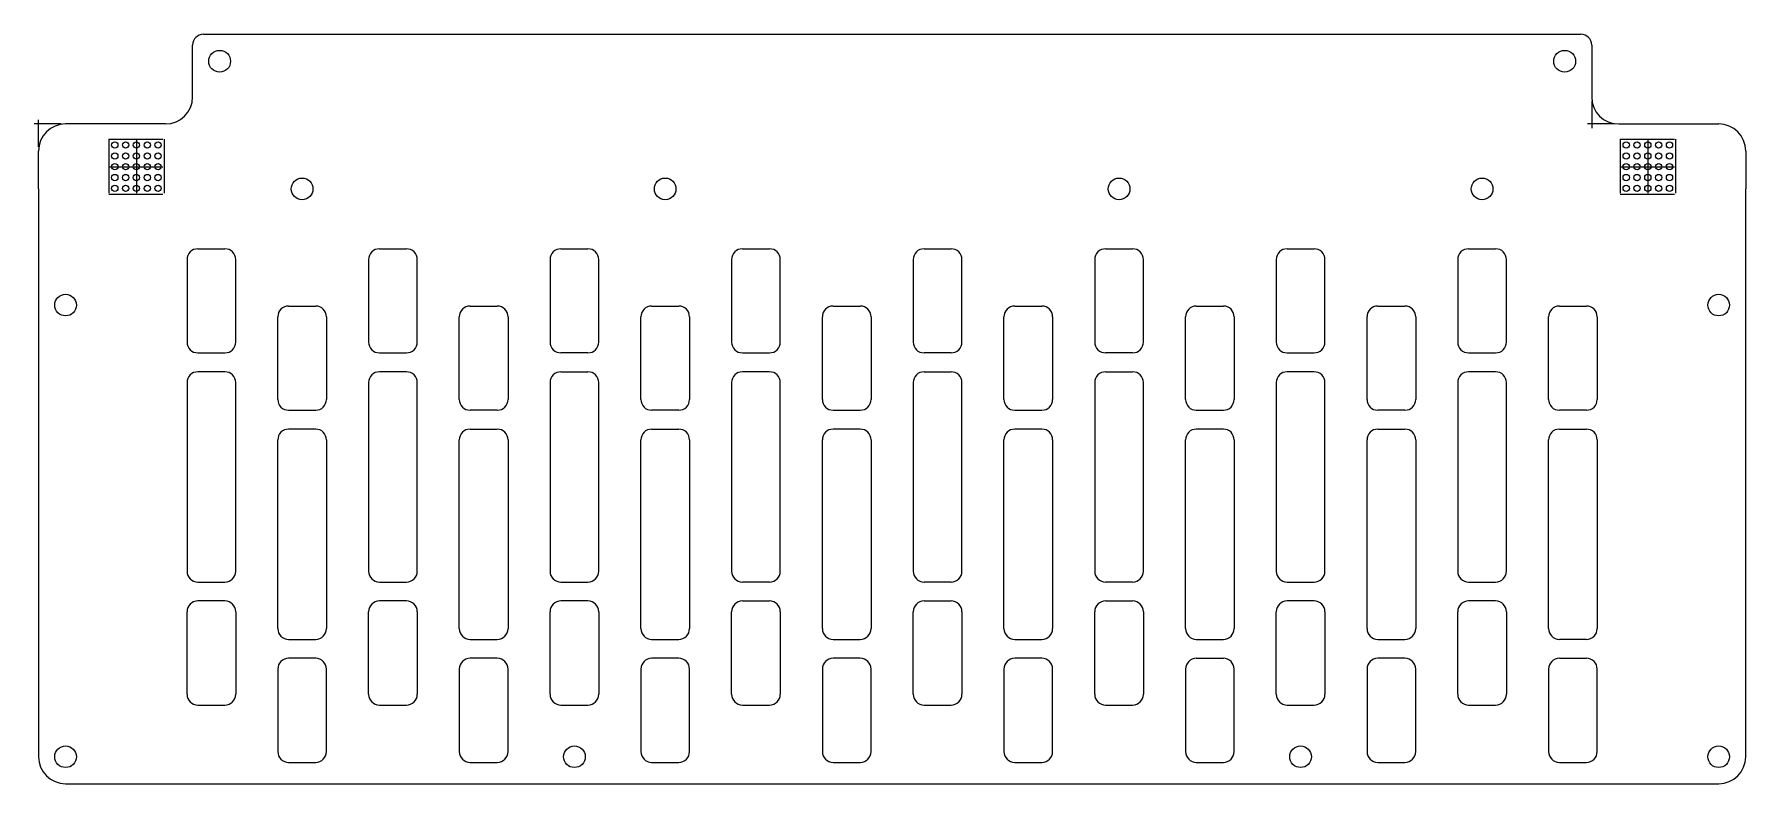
# Model space of a CAD drawing. Header units: inches. Extents: x -7.9 to 7.9, y -2.9 to 4.1.
import ezdxf

# ---------------------------------------------------------------- set-up
doc = ezdxf.new("R2010")
doc.units = ezdxf.units.IN
doc.header["$MEASUREMENT"] = 0
doc.linetypes.add('CENTERX2', pattern=[0.8, 0.5, -0.1, 0.1, -0.1])

msp = doc.modelspace()

# ---------------------------------------------------------------- linework, layer by layer
at = {"color": 7, "linetype": 'Continuous'}
for p, q in [((-6.367, 4.055), (6.367, 4.055)), ((-6.467, 3.475), (-6.467, 3.955)), ((6.467, 3.955), (6.467, 3.475)), ((6.467, 3.436), (6.467, 3.186)), ((-7.681, 3.225), (-7.931, 3.225)), ((-7.891, 3.014), (-7.891, 3.264)), ((-6.717, 3.225), (-7.641, 3.225)), ((6.678, 3.225), (6.428, 3.225)), ((6.717, 3.225), (7.641, 3.225)), ((-7.891, 2.625), (-7.891, 2.975)), ((7.891, 2.975), (7.891, 2.625)), ((-7.891, 2.625), (-7.891, -2.625)), ((7.891, -2.625), (7.891, 2.625)), ((-6.418, 2.071), (-6.168, 2.071)), ((-4.74, 2.071), (-4.49, 2.071)), ((-3.062, 2.071), (-2.812, 2.071)), ((-1.384, 2.071), (-1.134, 2.071)), ((0.295, 2.071), (0.545, 2.071)), ((1.973, 2.071), (2.223, 2.071)), ((3.651, 2.071), (3.901, 2.071)), ((5.329, 2.071), (5.579, 2.071)), ((-6.518, 1.971), (-6.518, 1.209)), ((-6.068, 1.209), (-6.068, 1.971)), ((-4.84, 1.971), (-4.84, 1.209)), ((-4.39, 1.209), (-4.39, 1.971)), ((-3.162, 1.971), (-3.162, 1.209)), ((-2.712, 1.209), (-2.712, 1.971)), ((-1.484, 1.971), (-1.484, 1.209)), ((-1.034, 1.209), (-1.034, 1.971)), ((0.195, 1.971), (0.195, 1.209)), ((0.645, 1.209), (0.645, 1.971)), ((1.873, 1.971), (1.873, 1.209)), ((2.323, 1.209), (2.323, 1.971)), ((3.551, 1.971), (3.551, 1.209)), ((4.001, 1.209), (4.001, 1.971)), ((5.229, 1.971), (5.229, 1.209)), ((5.679, 1.209), (5.679, 1.971)), ((-5.679, 0.679), (-5.679, 1.442)), ((-5.579, 1.542), (-5.329, 1.542)), ((-5.229, 1.442), (-5.229, 0.679)), ((-4.001, 0.679), (-4.001, 1.442)), ((-3.901, 1.542), (-3.651, 1.542)), ((-3.551, 1.442), (-3.551, 0.679)), ((-2.323, 0.679), (-2.323, 1.442)), ((-2.223, 1.542), (-1.973, 1.542)), ((-1.873, 1.442), (-1.873, 0.679)), ((-0.645, 0.679), (-0.645, 1.442)), ((-0.545, 1.542), (-0.295, 1.542)), ((-0.195, 1.442), (-0.195, 0.679)), ((1.034, 0.679), (1.034, 1.442)), ((1.134, 1.542), (1.384, 1.542)), ((1.484, 1.442), (1.484, 0.679)), ((2.712, 0.679), (2.712, 1.442)), ((2.812, 1.542), (3.062, 1.542)), ((3.162, 1.442), (3.162, 0.679)), ((4.39, 0.679), (4.39, 1.442)), ((4.49, 1.542), (4.74, 1.542)), ((4.84, 1.442), (4.84, 0.679)), ((6.068, 0.679), (6.068, 1.442)), ((6.168, 1.542), (6.418, 1.542)), ((6.518, 1.442), (6.518, 0.679)), ((-6.418, 1.109), (-6.168, 1.109)), ((-4.74, 1.109), (-4.49, 1.109)), ((-2.812, 1.109), (-3.062, 1.109)), ((-1.384, 1.109), (-1.134, 1.109)), ((0.545, 1.109), (0.295, 1.109)), ((2.223, 1.109), (1.973, 1.109)), ((3.651, 1.109), (3.901, 1.109)), ((5.329, 1.109), (5.579, 1.109)), ((-6.518, 0.834), (-6.518, -0.91)), ((-6.168, 0.934), (-6.418, 0.934)), ((-6.068, -0.91), (-6.068, 0.834)), ((-4.84, 0.834), (-4.84, -0.91)), ((-4.49, 0.934), (-4.74, 0.934)), ((-4.39, -0.91), (-4.39, 0.834)), ((-3.162, 0.834), (-3.162, -0.91)), ((-3.062, 0.934), (-2.812, 0.934)), ((-2.712, -0.91), (-2.712, 0.834)), ((-1.484, 0.834), (-1.484, -0.91)), ((-1.134, 0.934), (-1.384, 0.934)), ((-1.034, -0.91), (-1.034, 0.834)), ((0.195, 0.834), (0.195, -0.91)), ((0.295, 0.934), (0.545, 0.934)), ((0.645, -0.91), (0.645, 0.834)), ((1.873, 0.834), (1.873, -0.91)), ((1.973, 0.934), (2.223, 0.934)), ((2.323, -0.91), (2.323, 0.834)), ((3.551, 0.834), (3.551, -0.91)), ((3.901, 0.934), (3.651, 0.934)), ((4.001, -0.91), (4.001, 0.834)), ((5.229, 0.834), (5.229, -0.91)), ((5.579, 0.934), (5.329, 0.934)), ((5.679, -0.91), (5.679, 0.834)), ((-5.579, 0.579), (-5.329, 0.579)), ((-3.651, 0.579), (-3.901, 0.579)), ((-1.973, 0.579), (-2.223, 0.579)), ((-0.545, 0.579), (-0.295, 0.579)), ((1.134, 0.579), (1.384, 0.579)), ((2.812, 0.579), (3.062, 0.579)), ((4.74, 0.579), (4.49, 0.579)), ((6.418, 0.579), (6.168, 0.579)), ((-5.329, 0.404), (-5.579, 0.404)), ((-3.901, 0.404), (-3.651, 0.404)), ((-2.223, 0.404), (-1.973, 0.404)), ((-0.295, 0.404), (-0.545, 0.404)), ((1.384, 0.404), (1.134, 0.404)), ((3.062, 0.404), (2.812, 0.404)), ((4.49, 0.404), (4.74, 0.404)), ((6.168, 0.404), (6.418, 0.404)), ((-5.679, -1.44), (-5.679, 0.304)), ((-5.229, 0.304), (-5.229, -1.44)), ((-4.001, -1.44), (-4.001, 0.304)), ((-3.551, 0.304), (-3.551, -1.44)), ((-2.323, -1.44), (-2.323, 0.304)), ((-1.873, 0.304), (-1.873, -1.44)), ((-0.645, -1.44), (-0.645, 0.304)), ((-0.195, 0.304), (-0.195, -1.44)), ((1.034, -1.44), (1.034, 0.304)), ((1.484, 0.304), (1.484, -1.44)), ((2.712, -1.44), (2.712, 0.304)), ((3.162, 0.304), (3.162, -1.44)), ((4.39, -1.44), (4.39, 0.304)), ((4.84, 0.304), (4.84, -1.44)), ((6.068, -1.44), (6.068, 0.304)), ((6.518, 0.304), (6.518, -1.44)), ((-6.418, -1.01), (-6.168, -1.01)), ((-4.74, -1.01), (-4.49, -1.01)), ((-3.062, -1.01), (-2.812, -1.01)), ((-1.134, -1.01), (-1.384, -1.01)), ((0.545, -1.01), (0.295, -1.01)), ((2.223, -1.01), (1.973, -1.01)), ((3.651, -1.01), (3.901, -1.01)), ((5.329, -1.01), (5.579, -1.01)), ((-6.168, -1.185), (-6.418, -1.185)), ((-4.49, -1.185), (-4.74, -1.185)), ((-2.812, -1.185), (-3.062, -1.185)), ((-1.384, -1.185), (-1.134, -1.185)), ((0.295, -1.185), (0.545, -1.185)), ((1.973, -1.185), (2.223, -1.185)), ((3.901, -1.185), (3.651, -1.185)), ((5.579, -1.185), (5.329, -1.185)), ((-6.518, -2.047), (-6.518, -1.285)), ((-6.068, -1.285), (-6.068, -2.047)), ((-4.84, -2.047), (-4.84, -1.285)), ((-4.39, -1.285), (-4.39, -2.047)), ((-3.162, -2.047), (-3.162, -1.285)), ((-2.712, -1.285), (-2.712, -2.047)), ((-1.484, -2.047), (-1.484, -1.285)), ((-1.034, -1.285), (-1.034, -2.047)), ((0.195, -2.047), (0.195, -1.285)), ((0.645, -1.285), (0.645, -2.047)), ((1.873, -2.047), (1.873, -1.285)), ((2.323, -1.285), (2.323, -2.047)), ((3.551, -2.047), (3.551, -1.285)), ((4.001, -1.285), (4.001, -2.047)), ((5.229, -2.047), (5.229, -1.285)), ((5.679, -1.285), (5.679, -2.047)), ((-5.579, -1.54), (-5.329, -1.54)), ((-3.901, -1.54), (-3.651, -1.54)), ((-2.223, -1.54), (-1.973, -1.54)), ((-0.545, -1.54), (-0.295, -1.54)), ((1.134, -1.54), (1.384, -1.54)), ((2.812, -1.54), (3.062, -1.54)), ((4.49, -1.54), (4.74, -1.54)), ((6.418, -1.54), (6.168, -1.54)), ((-5.329, -1.715), (-5.579, -1.715)), ((-3.651, -1.715), (-3.901, -1.715)), ((-1.973, -1.715), (-2.223, -1.715)), ((-0.295, -1.715), (-0.545, -1.715)), ((1.384, -1.715), (1.134, -1.715)), ((2.812, -1.715), (3.062, -1.715)), ((4.74, -1.715), (4.49, -1.715)), ((6.168, -1.715), (6.418, -1.715)), ((-5.679, -1.815), (-5.679, -2.577)), ((-5.229, -2.577), (-5.229, -1.815)), ((-4.001, -1.815), (-4.001, -2.577)), ((-3.551, -2.577), (-3.551, -1.815)), ((-2.323, -1.815), (-2.323, -2.577)), ((-1.873, -2.577), (-1.873, -1.815)), ((-0.645, -1.815), (-0.645, -2.577)), ((-0.195, -2.577), (-0.195, -1.815)), ((1.034, -1.815), (1.034, -2.577)), ((1.484, -2.577), (1.484, -1.815)), ((2.712, -1.815), (2.712, -2.577)), ((3.162, -2.577), (3.162, -1.815)), ((4.39, -1.815), (4.39, -2.577)), ((4.84, -2.577), (4.84, -1.815)), ((6.068, -1.815), (6.068, -2.577)), ((6.518, -2.577), (6.518, -1.815)), ((-6.418, -2.147), (-6.168, -2.147)), ((-4.74, -2.147), (-4.49, -2.147)), ((-3.062, -2.147), (-2.812, -2.147)), ((-1.384, -2.147), (-1.134, -2.147)), ((0.295, -2.147), (0.545, -2.147)), ((1.973, -2.147), (2.223, -2.147)), ((3.651, -2.147), (3.901, -2.147)), ((5.329, -2.147), (5.579, -2.147)), ((-5.579, -2.677), (-5.329, -2.677)), ((-3.901, -2.677), (-3.651, -2.677)), ((-2.223, -2.677), (-1.973, -2.677)), ((-0.545, -2.677), (-0.295, -2.677)), ((1.134, -2.677), (1.384, -2.677)), ((2.812, -2.677), (3.062, -2.677)), ((4.49, -2.677), (4.74, -2.677)), ((6.168, -2.677), (6.418, -2.677)), ((-7.641, -2.875), (7.641, -2.875))]:
    msp.add_line(p, q, dxfattribs=at)
at = {"color": 7, "linetype": 'CENTERX2'}
for p, q in [((-7.241, 3.085), (-6.731, 3.085)), ((-7.241, 3.085), (-7.241, 2.575)), ((-6.986, 3.085), (-6.986, 2.575)), ((-6.731, 3.085), (-6.731, 2.575)), ((6.731, 3.085), (7.241, 3.085)), ((6.731, 3.085), (6.731, 2.575)), ((6.986, 3.085), (6.986, 2.575)), ((7.241, 3.085), (7.241, 2.575)), ((-7.241, 2.83), (-6.731, 2.83)), ((6.731, 2.83), (7.241, 2.83)), ((-7.241, 2.575), (-6.731, 2.575)), ((6.731, 2.575), (7.241, 2.575))]:
    msp.add_line(p, q, dxfattribs=at)
at = {"color": 7, "linetype": 'Continuous'}
for centre, radius in [((-6.217, 3.805), 0.101), ((6.217, 3.805), 0.101), ((-7.186, 3.03), 0.029), ((-7.086, 3.03), 0.029), ((-6.986, 3.03), 0.029), ((-6.886, 3.03), 0.029), ((-6.786, 3.03), 0.029), ((6.786, 3.03), 0.029), ((6.886, 3.03), 0.029), ((6.986, 3.03), 0.029), ((7.086, 3.03), 0.029), ((7.186, 3.03), 0.029), ((-7.186, 2.93), 0.029), ((-7.186, 2.83), 0.029), ((-7.086, 2.93), 0.029), ((-7.086, 2.83), 0.029), ((-6.986, 2.93), 0.029), ((-6.986, 2.83), 0.029), ((-6.886, 2.93), 0.029), ((-6.886, 2.83), 0.029), ((-6.786, 2.93), 0.029), ((-6.786, 2.83), 0.029), ((6.786, 2.93), 0.029), ((6.786, 2.83), 0.029), ((6.886, 2.93), 0.029), ((6.886, 2.83), 0.029), ((6.986, 2.93), 0.029), ((6.986, 2.83), 0.029), ((7.086, 2.93), 0.029), ((7.086, 2.83), 0.029), ((7.186, 2.93), 0.029), ((7.186, 2.83), 0.029), ((-7.186, 2.73), 0.029), ((-7.086, 2.73), 0.029), ((-6.986, 2.73), 0.029), ((-6.886, 2.73), 0.029), ((-6.786, 2.73), 0.029), ((-5.454, 2.625), 0.1), ((-2.098, 2.625), 0.1), ((2.098, 2.625), 0.1), ((5.454, 2.625), 0.1), ((6.786, 2.73), 0.029), ((6.886, 2.73), 0.029), ((6.986, 2.73), 0.029), ((7.086, 2.73), 0.029), ((7.186, 2.73), 0.029), ((-7.186, 2.63), 0.029), ((-7.086, 2.63), 0.029), ((-6.986, 2.63), 0.029), ((-6.886, 2.63), 0.029), ((-6.786, 2.63), 0.029), ((6.786, 2.63), 0.029), ((6.886, 2.63), 0.029), ((6.986, 2.63), 0.029), ((7.086, 2.63), 0.029), ((7.186, 2.63), 0.029), ((-7.641, 1.551), 0.1), ((7.641, 1.551), 0.1), ((-7.641, -2.625), 0.1), ((-2.937, -2.625), 0.1), ((3.776, -2.625), 0.1), ((7.641, -2.625), 0.1)]:
    msp.add_circle(centre, radius, dxfattribs=at)
for centre, radius, start, end in [((-6.367, 3.955), 0.1, 90, 180), ((6.367, 3.955), 0.1, 0, 90), ((-6.717, 3.475), 0.25, 270, 0), ((6.717, 3.475), 0.25, 180, 270), ((-7.641, 2.975), 0.25, 90, 180), ((7.641, 2.975), 0.25, 0, 90), ((-6.418, 1.971), 0.1, 90, 180), ((-6.168, 1.971), 0.1, 0, 90), ((-4.74, 1.971), 0.1, 90, 180), ((-4.49, 1.971), 0.1, 0, 90), ((-3.062, 1.971), 0.1, 90, 180), ((-2.812, 1.971), 0.1, 0, 90), ((-1.384, 1.971), 0.1, 90, 180), ((-1.134, 1.971), 0.1, 0, 90), ((0.295, 1.971), 0.1, 90, 180), ((0.545, 1.971), 0.1, 0, 90), ((1.973, 1.971), 0.1, 90, 180), ((2.223, 1.971), 0.1, 0, 90), ((3.651, 1.971), 0.1, 90, 180), ((3.901, 1.971), 0.1, 0, 90), ((5.329, 1.971), 0.1, 90, 180), ((5.579, 1.971), 0.1, 0, 90), ((-5.579, 1.442), 0.1, 90, 180), ((-5.329, 1.442), 0.1, 0, 90), ((-3.901, 1.442), 0.1, 90, 180), ((-3.651, 1.442), 0.1, 0, 90), ((-2.223, 1.442), 0.1, 90, 180), ((-1.973, 1.442), 0.1, 0, 90), ((-0.545, 1.442), 0.1, 90, 180), ((-0.295, 1.442), 0.1, 0, 90), ((1.134, 1.442), 0.1, 90, 180), ((1.384, 1.442), 0.1, 0, 90), ((2.812, 1.442), 0.1, 90, 180), ((3.062, 1.442), 0.1, 0, 90), ((4.49, 1.442), 0.1, 90, 180), ((4.74, 1.442), 0.1, 0, 90), ((6.168, 1.442), 0.1, 90, 180), ((6.418, 1.442), 0.1, 0, 90), ((-6.418, 1.209), 0.1, 180, 270), ((-6.168, 1.209), 0.1, 270, 0), ((-4.74, 1.209), 0.1, 180, 270), ((-4.49, 1.209), 0.1, 270, 0), ((-3.062, 1.209), 0.1, 180, 270), ((-2.812, 1.209), 0.1, 270, 0), ((-1.384, 1.209), 0.1, 180, 270), ((-1.134, 1.209), 0.1, 270, 0), ((0.295, 1.209), 0.1, 180, 270), ((0.545, 1.209), 0.1, 270, 0), ((1.973, 1.209), 0.1, 180, 270), ((2.223, 1.209), 0.1, 270, 0), ((3.651, 1.209), 0.1, 180, 270), ((3.901, 1.209), 0.1, 270, 0), ((5.329, 1.209), 0.1, 180, 270), ((5.579, 1.209), 0.1, 270, 0), ((-6.418, 0.834), 0.1, 90, 180), ((-6.168, 0.834), 0.1, 0, 90), ((-4.74, 0.834), 0.1, 90, 180), ((-4.49, 0.834), 0.1, 0, 90), ((-3.062, 0.834), 0.1, 90, 180), ((-2.812, 0.834), 0.1, 0, 90), ((-1.384, 0.834), 0.1, 90, 180), ((-1.134, 0.834), 0.1, 0, 90), ((0.295, 0.834), 0.1, 90, 180), ((0.545, 0.834), 0.1, 0, 90), ((1.973, 0.834), 0.1, 90, 180), ((2.223, 0.834), 0.1, 0, 90), ((3.651, 0.834), 0.1, 90, 180), ((3.901, 0.834), 0.1, 0, 90), ((5.329, 0.834), 0.1, 90, 180), ((5.579, 0.834), 0.1, 0, 90), ((-5.579, 0.679), 0.1, 180, 270), ((-5.329, 0.679), 0.1, 270, 0), ((-3.901, 0.679), 0.1, 180, 270), ((-3.651, 0.679), 0.1, 270, 0), ((-2.223, 0.679), 0.1, 180, 270), ((-1.973, 0.679), 0.1, 270, 0), ((-0.545, 0.679), 0.1, 180, 270), ((-0.295, 0.679), 0.1, 270, 0), ((1.134, 0.679), 0.1, 180, 270), ((1.384, 0.679), 0.1, 270, 0), ((2.812, 0.679), 0.1, 180, 270), ((3.062, 0.679), 0.1, 270, 0), ((4.49, 0.679), 0.1, 180, 270), ((4.74, 0.679), 0.1, 270, 0), ((6.168, 0.679), 0.1, 180, 270), ((6.418, 0.679), 0.1, 270, 0), ((-5.579, 0.304), 0.1, 90, 180), ((-5.329, 0.304), 0.1, 0, 90), ((-3.901, 0.304), 0.1, 90, 180), ((-3.651, 0.304), 0.1, 0, 90), ((-2.223, 0.304), 0.1, 90, 180), ((-1.973, 0.304), 0.1, 0, 90), ((-0.545, 0.304), 0.1, 90, 180), ((-0.295, 0.304), 0.1, 0, 90), ((1.134, 0.304), 0.1, 90, 180), ((1.384, 0.304), 0.1, 0, 90), ((2.812, 0.304), 0.1, 90, 180), ((3.062, 0.304), 0.1, 0, 90), ((4.49, 0.304), 0.1, 90, 180), ((4.74, 0.304), 0.1, 0, 90), ((6.168, 0.304), 0.1, 90, 180), ((6.418, 0.304), 0.1, 0, 90), ((-6.418, -0.91), 0.1, 180, 270), ((-6.168, -0.91), 0.1, 270, 0), ((-4.74, -0.91), 0.1, 180, 270), ((-4.49, -0.91), 0.1, 270, 0), ((-3.062, -0.91), 0.1, 180, 270), ((-2.812, -0.91), 0.1, 270, 0), ((-1.384, -0.91), 0.1, 180, 270), ((-1.134, -0.91), 0.1, 270, 0), ((0.295, -0.91), 0.1, 180, 270), ((0.545, -0.91), 0.1, 270, 0), ((1.973, -0.91), 0.1, 180, 270), ((2.223, -0.91), 0.1, 270, 0), ((3.651, -0.91), 0.1, 180, 270), ((3.901, -0.91), 0.1, 270, 0), ((5.329, -0.91), 0.1, 180, 270), ((5.579, -0.91), 0.1, 270, 0), ((-6.418, -1.285), 0.1, 90, 180), ((-6.168, -1.285), 0.1, 0, 90), ((-4.74, -1.285), 0.1, 90, 180), ((-4.49, -1.285), 0.1, 0, 90), ((-3.062, -1.285), 0.1, 90, 180), ((-2.812, -1.285), 0.1, 0, 90), ((-1.384, -1.285), 0.1, 90, 180), ((-1.134, -1.285), 0.1, 0, 90), ((0.295, -1.285), 0.1, 90, 180), ((0.545, -1.285), 0.1, 0, 90), ((1.973, -1.285), 0.1, 90, 180), ((2.223, -1.285), 0.1, 0, 90), ((3.651, -1.285), 0.1, 90, 180), ((3.901, -1.285), 0.1, 0, 90), ((5.329, -1.285), 0.1, 90, 180), ((5.579, -1.285), 0.1, 0, 90), ((-5.579, -1.44), 0.1, 180, 270), ((-5.329, -1.44), 0.1, 270, 0), ((-3.901, -1.44), 0.1, 180, 270), ((-3.651, -1.44), 0.1, 270, 0), ((-2.223, -1.44), 0.1, 180, 270), ((-1.973, -1.44), 0.1, 270, 0), ((-0.545, -1.44), 0.1, 180, 270), ((-0.295, -1.44), 0.1, 270, 0), ((1.134, -1.44), 0.1, 180, 270), ((1.384, -1.44), 0.1, 270, 0), ((2.812, -1.44), 0.1, 180, 270), ((3.062, -1.44), 0.1, 270, 0), ((4.49, -1.44), 0.1, 180, 270), ((4.74, -1.44), 0.1, 270, 0), ((6.168, -1.44), 0.1, 180, 270), ((6.418, -1.44), 0.1, 270, 0), ((-5.579, -1.815), 0.1, 90, 180), ((-5.329, -1.815), 0.1, 0, 90), ((-3.901, -1.815), 0.1, 90, 180), ((-3.651, -1.815), 0.1, 0, 90), ((-2.223, -1.815), 0.1, 90, 180), ((-1.973, -1.815), 0.1, 0, 90), ((-0.545, -1.815), 0.1, 90, 180), ((-0.295, -1.815), 0.1, 0, 90), ((1.134, -1.815), 0.1, 90, 180), ((1.384, -1.815), 0.1, 0, 90), ((2.812, -1.815), 0.1, 90, 180), ((3.062, -1.815), 0.1, 0, 90), ((4.49, -1.815), 0.1, 90, 180), ((4.74, -1.815), 0.1, 0, 90), ((6.168, -1.815), 0.1, 90, 180), ((6.418, -1.815), 0.1, 0, 90), ((-6.418, -2.047), 0.1, 180, 270), ((-6.168, -2.047), 0.1, 270, 0), ((-4.74, -2.047), 0.1, 180, 270), ((-4.49, -2.047), 0.1, 270, 0), ((-3.062, -2.047), 0.1, 180, 270), ((-2.812, -2.047), 0.1, 270, 0), ((-1.384, -2.047), 0.1, 180, 270), ((-1.134, -2.047), 0.1, 270, 0), ((0.295, -2.047), 0.1, 180, 270), ((0.545, -2.047), 0.1, 270, 0), ((1.973, -2.047), 0.1, 180, 270), ((2.223, -2.047), 0.1, 270, 0), ((3.651, -2.047), 0.1, 180, 270), ((3.901, -2.047), 0.1, 270, 0), ((5.329, -2.047), 0.1, 180, 270), ((5.579, -2.047), 0.1, 270, 0), ((-7.641, -2.625), 0.25, 180, 270), ((-5.579, -2.577), 0.1, 180, 270), ((-5.329, -2.577), 0.1, 270, 0), ((-3.901, -2.577), 0.1, 180, 270), ((-3.651, -2.577), 0.1, 270, 0), ((-2.223, -2.577), 0.1, 180, 270), ((-1.973, -2.577), 0.1, 270, 0), ((-0.545, -2.577), 0.1, 180, 270), ((-0.295, -2.577), 0.1, 270, 0), ((1.134, -2.577), 0.1, 180, 270), ((1.384, -2.577), 0.1, 270, 0), ((2.812, -2.577), 0.1, 180, 270), ((3.062, -2.577), 0.1, 270, 0), ((4.49, -2.577), 0.1, 180, 270), ((4.74, -2.577), 0.1, 270, 0), ((6.168, -2.577), 0.1, 180, 270), ((6.418, -2.577), 0.1, 270, 0), ((7.641, -2.625), 0.25, 270, 0)]:
    msp.add_arc(centre, radius, start, end, dxfattribs=at)

doc.saveas('drawing.dxf')
